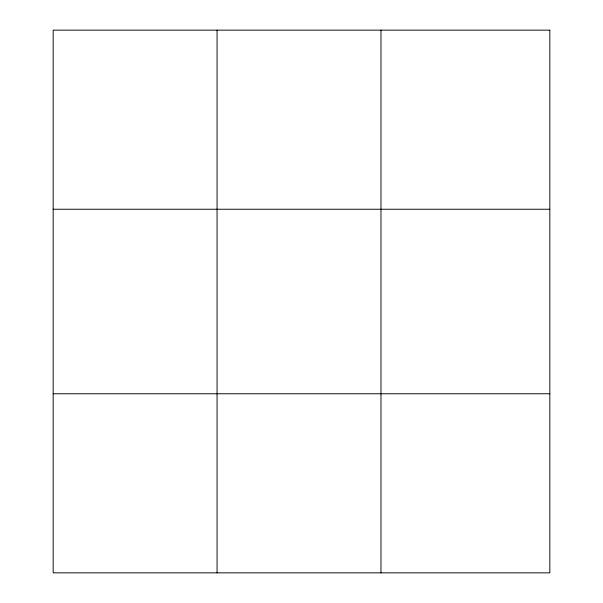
<?xml version="1.0" encoding="UTF-8"?>
<svg xmlns="http://www.w3.org/2000/svg" width="603" height="603" viewBox="0 0 603 603"><rect width="100%" height="100%" fill="white"/><g stroke="black" fill="none" stroke-linecap="round" stroke-linejoin="round"><path stroke-width="0.9" d="M217.065 572.85L217.065 30.15M380.968 572.85L380.968 30.15M53.17 209.241L549.83 209.241M53.17 393.759L549.83 393.759M549.83 30.15L549.83 572.85L53.17 572.85L53.17 30.15L549.83 30.15"/></g></svg>
